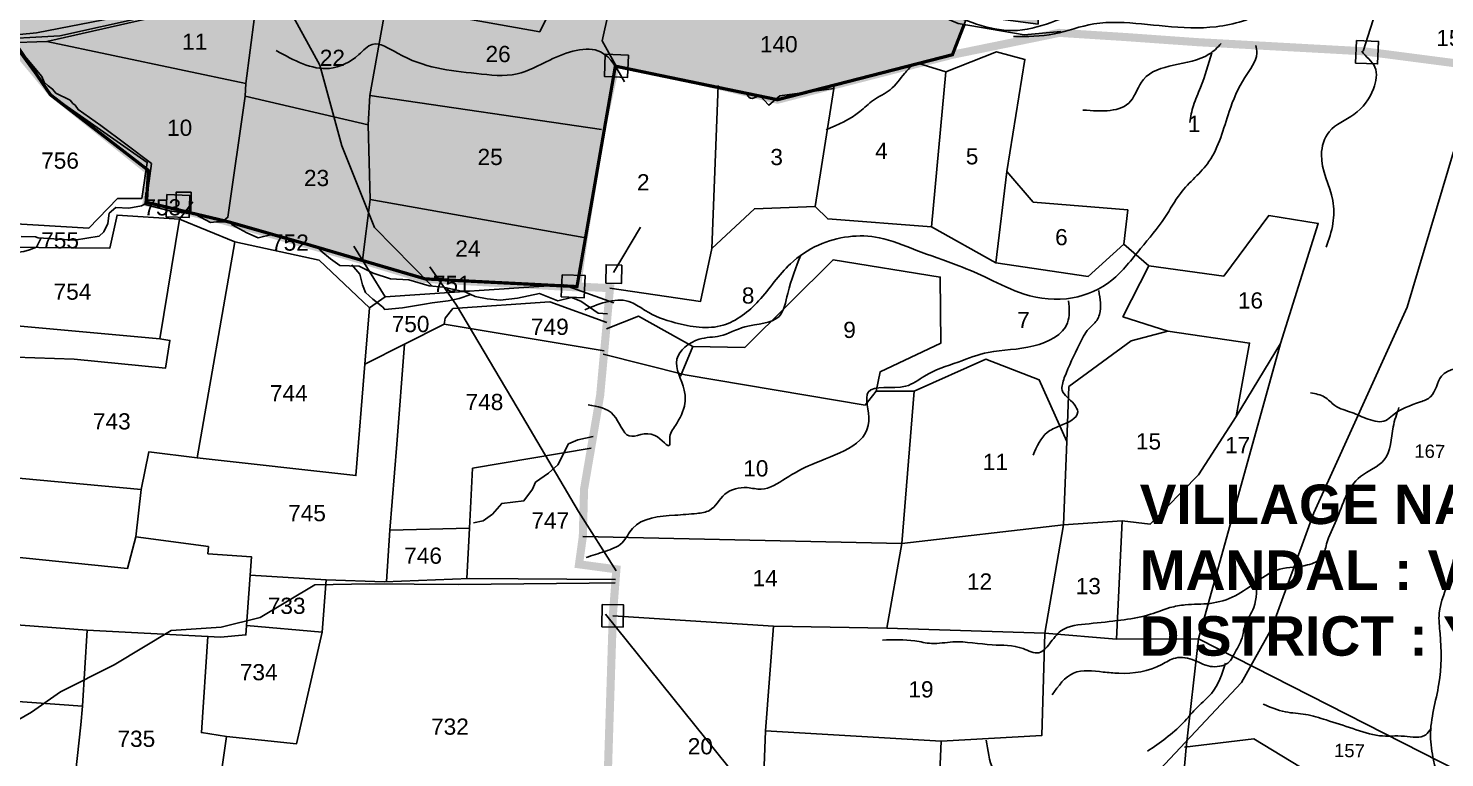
# Model space of a CAD drawing. Header units: inches. Extents: x 204181 to 273365, y 1587708 to 1600456.
# Drawn here: x 213162 to 214910, y 1595836 to 1596736 of the extents above; entities that cross this region are included whole.
import ezdxf
from ezdxf.enums import TextEntityAlignment as Align

# ---------------------------------------------------------------- set-up
doc = ezdxf.new("R2010")
doc.units = ezdxf.units.IN
doc.header["$LTSCALE"] = 15
doc.header["$MEASUREMENT"] = 0
doc.linetypes.add('HIDDEN2', pattern=[0.1875, 0.125, -0.0625])
for name, color, linetype in [('BOUNDRY STONES', 240, 'Continuous'), ('PLOT', 7, 'Continuous'), ('PLOT NOS', 7, 'Continuous'), ('PLOTS', 7, 'Continuous'), ('PLOTS NO', 7, 'Continuous'), ('ROADS', 1, 'Continuous'), ('STREAMS', 4, 'Continuous'), ('TEXT', 1, 'Continuous'), ('VILLAGE BOUNDRY', 5, 'Continuous'), ('WUA-16', 3, 'Continuous')]:
    doc.layers.add(name, color=color, linetype=linetype)
doc.styles.get("Standard").update_dxf_attribs({"font": 'arial.ttf'})

msp = doc.modelspace()

# ---------------------------------------------------------------- hatches: boundary and pattern name
at = {"layer": 'PLOTS NO', "true_color": 0x105689}
h = msp.add_hatch(color=146, dxfattribs=at)
h.dxf.hatch_style = 1
h.paths.add_polyline_path([(213134.9, 1596734), (213145.1, 1596831.7), (213163.7, 1596990.5), (213204.2, 1597259.3), (213231.5, 1597431.7), (213284.1, 1597827), (213287.3, 1597861.7), (213301.2, 1597902.3), (213402.2, 1597886), (213433.2, 1597827), (213432.1, 1597676.4), (213446.1, 1597700.2), (213509.2, 1597691.2), (213496.2, 1597793.6), (213571.5, 1597784.1), (213569.3, 1597727.8), (213630.5, 1597733), (213642.5, 1597769.1), (213677, 1597758), (213691, 1597823.3), (213686.3, 1597865.9), (213811.7, 1597967.2), (213959.4, 1598105.5), (214135.7, 1598134.3), (214212.8, 1598117.6), (214374.8, 1598191.4), (214416.9, 1598209.1), (214430.3, 1598230.6), (214527.7, 1598255.6), (214709.4, 1598405.4), (214806.2, 1598519.8), (214938.1, 1598579.2), (215175, 1598612.5), (215205.5, 1598439.7), (215247.1, 1598425), (215217, 1598282.1), (215258.2, 1598269.7), (215284.9, 1598361.5), (215362.9, 1598239.8), (215400.3, 1598165.7), (215449.3, 1598077.6), (215415.7, 1597979.6), (215400.6, 1597971.8), (215365.5, 1597871.8), (215421.9, 1597873), (215359.1, 1597813.3), (215350.3, 1597788.1), (215272.8, 1597740.5), (215248.2, 1597734.5), (215229.3, 1597731), (215211.3, 1597727.6), (215139.8, 1597713.8), (215075.7, 1597685), (215010.7, 1597656), (214902.8, 1597620.5), (214864.6, 1597596.5), (214822.2, 1597395.7), (214801, 1597278.7), (214757.5, 1597153.8), (214741.4, 1597155.1), (214744.5, 1597060.9), (214734.3, 1597023.5), (214714.2, 1596956), (214723.3, 1596871.3), (214656.7, 1596790.8), (214542.7, 1596785.9), (214452.1, 1596848.4), (214406.8, 1596818.6), (214408.1, 1596741.6), (214321.6, 1596753.1), (214316.9, 1596741.1), (214302.4, 1596703.8), (214086.5, 1596648.3), (213886.4, 1596689.7), (213839.1, 1596417.7), (213651.7, 1596427.2), (213505.4, 1596470.1), (213409, 1596497.6), (213307.9, 1596521.7), (213310.2, 1596561), (213189.3, 1596654.4)])

# ---------------------------------------------------------------- linework, layer by layer
at = {"layer": 'BOUNDRY STONES'}
for points in [[(214801.1, 1596721.3), (214828.3, 1596720.3), (214827.2, 1596692.5), (214800, 1596693.6)], [(213874, 1596704.4), (213902.5, 1596703.2), (213901.5, 1596675.9), (213872.9, 1596677)], [(213333, 1596531.2), (213361.5, 1596530.1), (213360.4, 1596502.8), (213331.9, 1596503.9)], [(213362.9, 1596534.2), (213344.6, 1596534.4), (213344.3, 1596511.7), (213362.6, 1596511.4)], [(213894.4, 1596444.3), (213875.1, 1596444.6), (213874.7, 1596422), (213894.1, 1596421.7)], [(213820.7, 1596432.4), (213849.2, 1596431.2), (213848.1, 1596403.9), (213819.6, 1596405.1)], [(213870.3, 1596025.5), (213896.4, 1596025), (213895.9, 1595997.5), (213869.8, 1595998)]]:
    msp.add_lwpolyline(points, close=True, dxfattribs=at)
msp.add_lwpolyline([(213884.1, 1596435), (213917.3, 1596491)], dxfattribs=at)
at = {"layer": 'PLOT'}
for points in [[(214260.9, 1596693.1), (214294.1, 1596682.5), (214356.8, 1596707.2), (214391.9, 1596698), (214369.6, 1596559.8), (214402.2, 1596521.9), (214518.8, 1596512.3), (214513.9, 1596470.2)], [(214276.7, 1596491.3), (214294.1, 1596682.5)], [(214013.3, 1596665.8), (214005.7, 1596464.9)], [(214064.6, 1596653.5), (214075.9, 1596641.4), (214089.6, 1596653.1), (214156, 1596662), (214156.2, 1596666.2)], [(214156, 1596662), (214133.2, 1596516.7)], [(214356, 1596447.2), (214369.6, 1596559.8)], [(213879.8, 1596415.8), (213991.5, 1596399.2), (214005.7, 1596464.9), (214058, 1596513.7), (214133.2, 1596516.7), (214148.6, 1596501.2), (214276.7, 1596491.3), (214356, 1596447.2), (214469.8, 1596430), (214513.9, 1596470.2), (214544.7, 1596443.2), (214637.3, 1596430.7), (214692.8, 1596505.4), (214753.8, 1596495.6), (214707.2, 1596347.4), (214605.9, 1595982.9), (214591, 1595848.9), (214579.7, 1595724.5)], [(213967, 1596307.2), (213982.2, 1596343.9), (214046.4, 1596342.7), (214155.1, 1596450.9), (214287.3, 1596429.4), (214288.1, 1596347.8), (214213.4, 1596312.7), (214208.4, 1596288.8)], [(214652.4, 1596257.6), (214669.1, 1596348), (214568.1, 1596362.6), (214512.9, 1596380.4), (214544.7, 1596443.2)], [(213982.2, 1596343.9), (213915.2, 1596381.2), (213875.5, 1596365.7)], [(213846.3, 1596109.3), (214239.8, 1596100.6), (214439.3, 1596123.6), (214511.7, 1596128.6), (214546.4, 1596124.5), (214606, 1596185.5), (214652.4, 1596257.6), (214707.2, 1596347.4)], [(214568.1, 1596362.6), (214522.8, 1596350.7), (214445.9, 1596294.3), (214443.6, 1596226.7), (214439.3, 1596123.6)], [(214255.4, 1596288.5), (214208.4, 1596288.8), (214194.6, 1596271.4), (213972.8, 1596308.8), (213871.4, 1596334.4)], [(214443.6, 1596226.7), (214409.6, 1596302.5), (214343.6, 1596328), (214255.4, 1596288.5), (214239.8, 1596100.6), (214221.3, 1595996.2)], [(214439.3, 1596123.6), (214416.4, 1595989.9), (214412.9, 1595863.8), (214288.5, 1595856.8), (214071.9, 1595869.5), (214081.7, 1595998.7)], [(214511.7, 1596128.6), (214504.9, 1595982.7)], [(213883.3, 1596011.4), (214081.7, 1595998.7), (214221.3, 1595996.2), (214416.4, 1595989.9), (214504.9, 1595982.7), (214605.9, 1595982.9), (214995.6, 1595784.9), (215072.7, 1595751.2), (215177, 1595774), (215170, 1595754.7), (215306.9, 1595693.5), (215303, 1595658.7), (215356.5, 1595615.6), (215426.5, 1595623.8), (215470.3, 1595621.3), (215444.9, 1595500.8), (215577.2, 1595495.1), (215590, 1595494.8), (215665.7, 1595481.8), (215682.3, 1595421.7), (215688.8, 1595353.2)], [(214071.9, 1595869.5), (214065.5, 1595707.8), (213873.4, 1595698.5)], [(214282, 1595704.8), (214288.5, 1595856.8)], [(214589, 1595849.2), (214674.5, 1595859.8), (214787.5, 1595791.1), (214762, 1595728.7), (214814.8, 1595719.5)]]:
    msp.add_lwpolyline(points, dxfattribs=at)
at = {"layer": 'PLOTS'}
for points in [[(214979.5, 1597638.7), (214864.6, 1597596.5), (214751, 1597539.2), (214552.4, 1597467.9), (214431.8, 1597421.3), (214270.3, 1597355.9), (214228.2, 1597337.3), (214162, 1597297.4), (214039.2, 1597228.5), (213986.5, 1597203.6), (213966, 1597195.3), (213894.4, 1597156), (213841.8, 1597125.9), (213807.4, 1597114), (213721.7, 1597078.1), (213666.6, 1597038.2), (213648.5, 1597022), (213531.7, 1596863), (213516, 1596847.2), (213463.9, 1596805.7), (213446.4, 1596792.2), (213410.2, 1596771.6), (213184.7, 1596720.2), (213135.9, 1596718.5)], [(214864.6, 1597596.5), (214822.2, 1597395.7), (214801, 1597278.7), (214757.5, 1597153.8), (214741.4, 1597155.1), (214744.5, 1597060.9), (214734.3, 1597023.5), (214714.2, 1596956), (214723.3, 1596871.3), (214656.7, 1596790.8), (214542.7, 1596785.9), (214452.1, 1596848.4), (214406.8, 1596818.6), (214408.1, 1596741.6), (214321.6, 1596753.1), (214302.4, 1596703.8)], [(215156.7, 1597125.4), (215087.7, 1597114.4), (214996, 1597049.6), (214935.2, 1597037.9), (214910.7, 1597009), (214887.2, 1596911.7), (214873.2, 1596888.3), (214796.2, 1596855.8), (214786.9, 1596799.7), (214827.3, 1596765), (214809.4, 1596708.1)], [(213167.1, 1597019.3), (213240.1, 1597012.6), (213310.9, 1597007.3), (213339, 1597004.6), (213348.9, 1596947.7), (213438.7, 1596932), (213428.9, 1596850.1), (213458.1, 1596810.8), (213538.7, 1596786.6), (213603.6, 1596765.6), (213793.2, 1596732.1), (213853, 1596854.7), (213694.3, 1596882), (213634.2, 1596907.8)], [(213869.4, 1596611.5), (213583.3, 1596653.4), (213603.6, 1596765.6), (213634.2, 1596907.8), (213648.5, 1597022)], [(213134.2, 1596727.3), (213172, 1596730.7), (213403.4, 1596776.1), (213458.1, 1596810.8), (213517.8, 1596867.1)], [(213893.1, 1596830.4), (213884.8, 1596787.4), (213870.3, 1596721.1), (213886.8, 1596691.5)], [(214436, 1596732.3), (214390.9, 1596728.5), (214309.5, 1596742.3), (214126.9, 1596820.2), (214004.3, 1596773.9), (213890.4, 1596817.2)], [(213446.4, 1596792.2), (213430.5, 1596668.4), (213429.4, 1596652.5), (213408.4, 1596503.2), (213403.2, 1596499.2)], [(213131.5, 1596466.5), (213133.2, 1596495.8), (213236.5, 1596489.9), (213271.9, 1596526.4), (213302, 1596526.6), (213308.7, 1596571), (213189.3, 1596654.4), (213135.3, 1596728.2), (213085.8, 1596733.1), (213046.7, 1596731.4), (213048.9, 1596680.1), (213141.2, 1596649.1), (213133.2, 1596495.8)], [(213430.5, 1596668.4), (213184.7, 1596720.2)], [(213429.4, 1596652.5), (213581.2, 1596617.3), (213583.3, 1596653.4)], [(213581.2, 1596617.3), (213583.8, 1596525), (213574.5, 1596450.3)], [(213416.9, 1596473.1), (213348.7, 1596501), (213364.9, 1596522.1)], [(213583.8, 1596525), (213847.5, 1596478.1)], [(213048.9, 1596420), (213078.4, 1596469.5), (213131.5, 1596466.5), (213262.7, 1596465.2), (213271.6, 1596506), (213348.7, 1596501)], [(213348.7, 1596501), (213324.4, 1596353.3), (213336.7, 1596351.3), (213331.1, 1596317), (213218.5, 1596328.1), (213145.9, 1596330.8), (213127.8, 1596183.4)], [(213583.1, 1596391.5), (213520.8, 1596450.4), (213416.9, 1596473.1), (213370.3, 1596206.3)], [(213602.4, 1596405.1), (213563.5, 1596467.7)], [(212847.8, 1596432.5), (212935, 1596427.1), (213063, 1596419.1), (213056.8, 1596377.6), (213324.4, 1596353.3)], [(213577.4, 1596321.9), (213583.1, 1596391.5), (213602.4, 1596405.1), (213822.5, 1596419.8), (213884.6, 1596397.8)], [(213675.3, 1596371.3), (213676.6, 1596378.6), (213685.9, 1596390.7), (213805.6, 1596398.8), (213875.9, 1596373.4)], [(213872.7, 1596338.3), (213675.3, 1596371.3), (213626.2, 1596346.8)], [(213301.4, 1596167.5), (213310.8, 1596213.8), (213370.3, 1596206.3), (213566.2, 1596184.4), (213577.4, 1596321.9), (213626.2, 1596346.8), (213616.6, 1596223.2), (213608.3, 1596117), (213603.9, 1596053.6)], [(212828.7, 1596215.7), (213127.8, 1596183.4), (213301.4, 1596167.5), (213294.5, 1596108.8)], [(213706.5, 1596119.7), (213710.3, 1596193.5), (213856.5, 1596218.3)], [(213703.2, 1596057.4), (213706.5, 1596119.7), (213608.3, 1596117)], [(212820.1, 1596117), (212809.4, 1596041.2), (212801, 1595994.3), (212787.9, 1595909.4), (212899.8, 1595881.2), (212888.4, 1595807.4), (212927.4, 1595803.7), (212993.5, 1595802.7), (213011.2, 1595809), (213144.8, 1595755.5), (213205.3, 1595738.5), (213215.6, 1595775), (213226.6, 1595877), (213229, 1595899.8), (213132, 1595906.9), (213023.7, 1595918.2), (212992.5, 1595927.7), (212906.6, 1595932.3), (212899.8, 1595881.2)], [(213435.8, 1596061.7), (213437.4, 1596084.3), (213383.6, 1596088.1), (213384.2, 1596096.9), (213294.5, 1596108.8), (213284.3, 1596069.7), (212820.1, 1596117)], [(213383.7, 1595986.1), (213399.1, 1595985.3), (213430.5, 1595987.9), (213435.8, 1596061.7), (213529.7, 1596056)], [(213391.1, 1595753.1), (213406.5, 1595862.4), (213492.8, 1595853.4), (213524.7, 1595991.2), (213529.7, 1596056), (213601.7, 1596053.5), (213706.6, 1596057.5), (213886.7, 1596056.1)], [(212906.6, 1595932.3), (212903.9, 1595977.7), (212917.9, 1596017.5), (213234.5, 1595993.7), (213229, 1595899.8)], [(213431.3, 1595999.3), (213524.7, 1595991.2)], [(213234.5, 1595993.6), (213383.7, 1595986.1), (213375.5, 1595867.4), (213406.5, 1595862.4)]]:
    msp.add_lwpolyline(points, dxfattribs=at)
at = {"layer": 'ROADS'}
for points in [[(213111.2, 1596722.3), (213201, 1596727.3), (213408.9, 1596773.6), (213472.5, 1596818.9), (213544.1, 1596886.3), (213610.2, 1596977), (213646.1, 1597025.9), (213707.6, 1597075.4), (213772.6, 1597105.4), (213818.5, 1597121.2), (213839.4, 1597127.9), (213908.3, 1597171.2), (213974.4, 1597203.8), (214072.7, 1597251.3), (214199.8, 1597325.7), (214258.7, 1597358.6), (214531.8, 1597465.2), (214601.8, 1597490.7), (214739.5, 1597538.3), (214824.1, 1597580.4), (214897.8, 1597613.6), (215050.5, 1597668.5)], [(213659.6, 1596419.1), (213589.3, 1596490.7), (213548.9, 1596591.3), (213521.9, 1596690.8), (213449.8, 1596822.4), (213370.8, 1596901.4), (213335.8, 1596968.4), (213325, 1597011.8), (213270.9, 1597065.4), (213169.9, 1597208.9)], [(214980.3, 1596685.8), (214920.7, 1596583.9), (214863.5, 1596392.5), (214748.4, 1596138.5), (214696.2, 1595995.5), (214659.1, 1595929.3), (214558.3, 1595821.8), (214467.8, 1595701.5), (214421.5, 1595618.3), (214374.9, 1595483.8), (214368.3, 1595426), (214374.1, 1595405.2), (214370.7, 1595254.4), (214379.2, 1595190.4), (214409.5, 1595037.6), (214426.4, 1594940.9), (214475.2, 1594821.9), (214564.6, 1594729.1), (214670.4, 1594614.2), (214772.4, 1594491.5), (214844, 1594414.7)], [(214368.3, 1595426), (214226, 1595582.1), (214149.2, 1595671.9), (213874.4, 1596013.3)]]:
    msp.add_lwpolyline(points, dxfattribs=at)
at = {"layer": 'ROADS', "color": 1}
for points in [[(213887.5, 1596067), (213840.9, 1596140.3), (213771.7, 1596257.5), (213690.5, 1596394.9), (213657.4, 1596441.9)], [(213065.3, 1595834.6), (213165.9, 1595892.4), (213201.7, 1595917.7), (213268, 1595951), (213338.1, 1595993.3), (213399.9, 1595997.3), (213448, 1596009.4), (213515.4, 1596049.6), (213583.4, 1596051), (213692.7, 1596050), (213854.3, 1596051.9), (213886.4, 1596052.3)]]:
    msp.add_lwpolyline(points, dxfattribs=at)
at = {"layer": 'STREAMS'}
for points in [[(213153.1, 1596479.6), (213170.8, 1596479.3), (213174.3, 1596477.7), (213219, 1596475), (213249.3, 1596480), (213255, 1596485.3), (213260.3, 1596495.4), (213261.7, 1596508.2), (213270, 1596515.5), (213286.2, 1596514.5), (213301.8, 1596517.4), (213306, 1596519.9), (213306.9, 1596532.4), (213309.8, 1596539.3), (213313.9, 1596569.4), (213282.4, 1596593.6), (213251.3, 1596616.6), (213223.4, 1596636.2), (213219.6, 1596641.6), (213216.8, 1596643.7), (213213.6, 1596647.6), (213196, 1596656.5), (213192, 1596661.5), (213186.4, 1596665.6), (213181.4, 1596669.8), (213178.6, 1596676.8), (213159.7, 1596699.6)], [(213306, 1596519), (213336.4, 1596511.3), (213368.1, 1596506.7), (213386.8, 1596496.9), (213394.3, 1596497.8), (213412.4, 1596497.5), (213413.4, 1596493.9), (213431.6, 1596484.1), (213445.5, 1596477.9), (213462.3, 1596481.8), (213478, 1596478.8), (213487.3, 1596474.5), (213499.6, 1596471.5), (213519.7, 1596466.5), (213523, 1596461.8), (213535, 1596452.1), (213546.5, 1596443.9), (213570.1, 1596443.1), (213587.4, 1596434.2), (213609, 1596427.2), (213631.5, 1596425.9), (213656.7, 1596418.8), (213674.3, 1596417), (213702.1, 1596410.9), (213713.6, 1596405.3), (213728.1, 1596402.7), (213744.3, 1596401), (213765.8, 1596403.5), (213792.8, 1596409), (213815.4, 1596400.2), (213832.2, 1596404.1), (213843.8, 1596399.8), (213865.3, 1596384.7), (213876.9, 1596384)], [(213096.8, 1596448), (213109.7, 1596455.8), (213124, 1596459), (213132, 1596456.3), (213139.9, 1596459), (213156.3, 1596461.1), (213163.6, 1596462.9), (213172, 1596466.4), (213177.6, 1596477.2)], [(213708, 1596407.9), (213693.7, 1596402.9), (213680.2, 1596400.3), (213660.5, 1596397.5), (213651, 1596396.1), (213623.7, 1596391.3), (213601.8, 1596389.6), (213599.2, 1596392.7), (213587.2, 1596402.2), (213578.3, 1596410.3), (213574.3, 1596419.9), (213571.1, 1596433.1), (213561.2, 1596444.4)], [(213711.3, 1596126), (213723.5, 1596128.7), (213734.9, 1596136.9), (213746.3, 1596150.1), (213773.5, 1596153.4), (213784.1, 1596167.9), (213788, 1596176.2), (213804, 1596187.6), (213815.5, 1596197.9), (213828.8, 1596223.5), (213840.1, 1596228.4), (213859, 1596232.8)]]:
    msp.add_lwpolyline(points, dxfattribs=at)
for points in [[(213646.7, 1596860.8), (213708.9, 1596866.8), (213752.3, 1596858.7), (213779.5, 1596892.6), (213815.5, 1596881.7), (213841.8, 1596855.8), (213880.1, 1596832.7), (213959, 1596797), (214006.1, 1596783.2), (214057, 1596810.3), (214093.7, 1596831.3), (214161.5, 1596818.3), (214208.1, 1596795.8), (214293.5, 1596756.8), (214382.8, 1596733.8), (214430.3, 1596745.9), (214479.5, 1596762.5), (214584.9, 1596762.8), (214648.1, 1596778.5), (214727, 1596849.2), (214769.2, 1596892.8), (214828.1, 1596900.1), (214857.4, 1596939.8), (214883.1, 1596997.4), (214942.3, 1597072), (215002.5, 1597081.4), (215067.1, 1597117.1), (215112.2, 1597139.1), (215171.1, 1597170.4), (215226.2, 1597187.3), (215279.5, 1597221.9), (215323.2, 1597270.4), (215397.8, 1597320.9), (215484.8, 1597366.8), (215552.8, 1597396.2), (215629.7, 1597452), (215684.8, 1597483.2), (215734.1, 1597506.9), (215810.2, 1597549.1), (215844.5, 1597586.9), (215904.1, 1597679.6), (215973.7, 1597780.7), (216002.7, 1597838.3), (216046, 1597920.8), (216072.9, 1597973.7), (216134, 1598045.5), (216152.5, 1598070), (216228, 1598107.5), (216307.9, 1598173.8), (216376.7, 1598240.9), (216439.1, 1598295.7), (216537.8, 1598305.2), (216658.5, 1598348.5), (216720.7, 1598397.9), (216747.7, 1598453.2), (216751.9, 1598497.2), (216788.9, 1598570.3), (216774.1, 1598626.2), (216792.2, 1598700.7), (216787.8, 1598736.8), (216829.3, 1598825.8), (216847.1, 1598902), (216853, 1598951.4), (216883.1, 1598987.5), (216903, 1599018.5), (216902.8, 1599070.6), (216925.7, 1599158.9)], [(215281.9, 1596703.8), (215289.2, 1596751.4), (215306.8, 1596789.3), (215319.2, 1596852.7), (215332.6, 1596872.2), (215332.3, 1596918), (215350.9, 1596971.5), (215353.5, 1597036.8), (215383.1, 1597087.7), (215385.2, 1597154), (215391.4, 1597182.7), (215394.5, 1597242.3), (215359.9, 1597242.1), (215311.5, 1597232.3), (215283.6, 1597199.3), (215216, 1597174.9), (215187.6, 1597162.4), (215150.9, 1597141.9), (215120.4, 1597125.9), (215086.5, 1597121.3), (215052.2, 1597092.6), (215007.8, 1597070.6), (214952.7, 1597048.1), (214905.4, 1597022.6), (214892.2, 1596986.1), (214881.5, 1596920.4), (214853.2, 1596890.7), (214783.9, 1596868.8), (214726.5, 1596782.3), (214691.5, 1596757.6), (214628, 1596738.4), (214564.9, 1596739), (214506.9, 1596743.7), (214476.9, 1596741.9), (214428.1, 1596729.5), (214377.6, 1596726.1)], [(213467.9, 1596709), (213533.6, 1596687), (213570, 1596704), (213586.5, 1596716.6), (213617.5, 1596705.7), (213715, 1596680.6), (213765.2, 1596680.1), (213805.5, 1596697.2), (213868.2, 1596707.4), (213897.7, 1596670.3)], [(214622.6, 1596706.3), (214608.5, 1596663.3), (214599.9, 1596641.2), (214595.2, 1596620.2)], [(214115.2, 1596456.5), (214099.1, 1596409.2), (214088.4, 1596380.9), (214046.4, 1596368), (214015.7, 1596356.9), (213989.8, 1596352.7), (213962.4, 1596328), (213971.4, 1596290), (213972.3, 1596273.9), (213960.5, 1596246.4), (213953.5, 1596230.2), (213953.4, 1596222), (213935.3, 1596234), (213903.6, 1596233.4), (213884.2, 1596259.2), (213852.8, 1596271.8)], [(213850.5, 1596083.5), (213873.7, 1596090.9), (213894.7, 1596101.5), (213907.6, 1596119.3), (213960, 1596135.6), (213987.1, 1596137.8), (214002.5, 1596141.5), (214021.7, 1596161.5), (214049.3, 1596169.6), (214066.5, 1596167.7), (214096.5, 1596180.9), (214129, 1596198.3), (214199.2, 1596251.8), (214198.6, 1596287.4), (214244.7, 1596294.8), (214268, 1596307.3), (214309.5, 1596324.6), (214346.6, 1596336.5), (214402.8, 1596344.4), (214444.5, 1596373.1), (214445.8, 1596400.1)], [(214482.9, 1596412.7), (214483.9, 1596383.3), (214480.6, 1596375.9), (214470.6, 1596365.5), (214459.3, 1596346.6), (214440.5, 1596305), (214437.9, 1596289.7), (214452.5, 1596272.6), (214457, 1596263.1), (214435.1, 1596245.9), (214419.3, 1596237.6), (214401.9, 1596209.7)], [(215011.3, 1596404.3), (214985.4, 1596363.1), (214971.8, 1596350), (214943.4, 1596323), (214906, 1596307), (214892.6, 1596281.8), (214879.9, 1596275.3), (214845.4, 1596258.7), (214837.4, 1596252.5), (214815.5, 1596254.1), (214795.2, 1596262.3), (214774.5, 1596271), (214761.7, 1596281.4), (214744.5, 1596286.4)], [(214344.2, 1595858.1), (214352.6, 1595821.4), (214367, 1595793.2), (214373.3, 1595769.2), (214373.6, 1595745.2), (214380.8, 1595732.1), (214400.3, 1595721.2), (214436.3, 1595712.7), (214499.8, 1595677.1), (214535.6, 1595660), (214566.7, 1595642.1), (214603.7, 1595625), (214658.5, 1595610.6), (214691.3, 1595599.8), (214762.7, 1595580.8), (214826.3, 1595575.7), (214848.4, 1595581.2), (214869.9, 1595598.8), (214884.1, 1595620.2), (214905.5, 1595654), (214916.2, 1595742.4), (214908, 1595788.8), (214896.2, 1595833.4), (214892.4, 1595863.3), (214902.7, 1595927.5), (214904.2, 1595989.5), (214903.1, 1596014.6), (214915.7, 1596057.2), (214921.7, 1596086.2), (214937, 1596149.5), (214958.1, 1596224.9), (214961.8, 1596258.6), (214978, 1596305.8), (214989, 1596323.7), (214993.6, 1596340.5), (214989.4, 1596371.6)], [(214853.4, 1596268.3), (214846.3, 1596244.5), (214835.4, 1596203.9), (214805.9, 1596183.2), (214776.2, 1596129.7), (214764.2, 1596100.1), (214758.4, 1596084.1), (214740.6, 1596074.2), (214706.3, 1596068.9), (214651.3, 1596036.1), (214620.5, 1596026.8), (214589.8, 1596025), (214570.9, 1596021.5), (214543.2, 1596012.2), (214510.1, 1596006.1), (214471.1, 1596001.7), (214436.3, 1595992.9), (214422.3, 1595977), (214409.1, 1595965.9), (214389.6, 1595971), (214351.5, 1595975.6), (214302.9, 1595979.2), (214276.5, 1595977.4), (214256.1, 1595980.5), (214216.1, 1595981.6)], [(214425.5, 1595913.8), (214451.9, 1595940.8), (214488.5, 1595942.1), (214507.7, 1595940.5), (214561, 1595951.4), (214577.6, 1595959.3), (214601.1, 1595956.5), (214615.2, 1595950.4), (214637.6, 1595950.7), (214643.5, 1595954.2), (214650, 1595964.3), (214659.8, 1595984.1), (214663.2, 1595999), (214668.9, 1596011), (214674.2, 1596021.5), (214676.9, 1596058)], [(214639.6, 1595953.1), (214622, 1595915.7), (214605.2, 1595899.1), (214586.8, 1595879), (214543.2, 1595844.3)], [(214893.2, 1595872.3), (214886.7, 1595864.7), (214860.2, 1595862.9), (214829.3, 1595863.5), (214796.7, 1595872.3), (214763.6, 1595882.9), (214738.3, 1595889.7), (214713.3, 1595892.9), (214685.7, 1595902.5)]]:
    msp.add_spline(points, degree=3, dxfattribs=at)
for points, knots in [([(214676.9, 1596715.4), (214677.7, 1596712.1), (214679.9, 1596698.1), (214658.8, 1596672.2), (214640.6, 1596628.5), (214627.3, 1596571.9), (214584.9, 1596539.1), (214563.4, 1596498.4), (214533.3, 1596464.1), (214502, 1596422.1), (214449.1, 1596398.4), (214393.3, 1596404.1), (214349.4, 1596426.8), (214305.4, 1596446.3), (214259.7, 1596460.8), (214204.4, 1596485.2), (214145.6, 1596477.4), (214095.4, 1596443.9), (214067.7, 1596400.1), (214019.6, 1596361.7), (213965.4, 1596369.9), (213928.6, 1596383.3), (213895.9, 1596408.1), (213868.8, 1596397.3), (213848.6, 1596389.2)], [7.609595, 7.609595, 7.609595, 7.609595, 8.828414, 12.885162, 18.569343, 26.724069, 33.154804, 37.485661, 43.452345, 49.911671, 56.405313, 63.724944, 69.613258, 74.473011, 81.389632, 87.204149, 96.441982, 101.554344, 108.913153, 115.418081, 122.681264, 127.54975, 129.966144, 137.095405, 137.095405, 137.095405, 137.095405]), ([(214634, 1596717.8), (214629.7, 1596712.5), (214612.9, 1596697.3), (214577.2, 1596692.4), (214535.7, 1596680.5), (214522.5, 1596631.6), (214486.9, 1596633.9), (214463.5, 1596635.5)], [7.697317, 7.697317, 7.697317, 7.697317, 10.14204, 15.774846, 20.793195, 24.576142, 31.891034, 31.891034, 31.891034, 31.891034]), ([(214807.5, 1596708.2), (214812.3, 1596701.5), (214829.1, 1596690.2), (214822.7, 1596655.9), (214801.2, 1596627.9), (214765.1, 1596614.6), (214751.9, 1596569.9), (214773.4, 1596534.5), (214773.5, 1596494.6), (214767, 1596476), (214763.6, 1596466.4)], [7.992921, 7.992921, 7.992921, 7.992921, 11.087637, 14.352051, 19.226442, 23.7951, 27.437141, 34.580085, 38.034494, 41.757345, 41.757345, 41.757345, 41.757345]), ([(214253.1, 1596691.1), (214249.8, 1596687.9), (214240.3, 1596678), (214228, 1596659.2), (214204.7, 1596649.4), (214182.7, 1596626.7), (214161.2, 1596617.4), (214146.6, 1596611.1)], [3.773754, 3.773754, 3.773754, 3.773754, 5.464991, 8.786758, 11.781458, 14.466376, 20.236826, 20.236826, 20.236826, 20.236826]), ([(214048.4, 1596657.4), (214049.5, 1596653.8), (214052.7, 1596647.7), (214059.6, 1596650.9), (214063.9, 1596653.7)], [6.929297, 6.929297, 6.929297, 6.929297, 8.294824, 9.967148, 9.967148, 9.967148, 9.967148]), ([(213795.2, 1594605.2), (213826.2, 1594609.4), (213863.2, 1594614.4), (213906.1, 1594609), (213926.6, 1594609.5), (213949, 1594623.8), (213972.7, 1594662.4), (214010, 1594715.8), (214052, 1594782), (214121.7, 1594791.4), (214161.6, 1594816), (214230.8, 1594842.1), (214304.8, 1594846.4), (214378.4, 1594849.2), (214415.4, 1594844.2), (214442.3, 1594852.8), (214458.8, 1594875.4), (214489.4, 1594887.7), (214511.5, 1594906.3), (214541.2, 1594929.9), (214541.9, 1594975.1), (214555.1, 1595031.5), (214492.7, 1595076.7), (214531.4, 1595121.4), (214539.1, 1595157.4), (214538, 1595190.4), (214542.4, 1595232.6), (214578.1, 1595264.9), (214592.8, 1595308.8), (214630, 1595335.1), (214654.3, 1595369.3), (214685.8, 1595389.1), (214713, 1595411.3), (214736.8, 1595441.7), (214765.2, 1595478.3), (214810.4, 1595504), (214848, 1595517.7), (214885.8, 1595541.1), (214915.1, 1595583.8), (214994.5, 1595626.5), (214952.6, 1595720.5), (214994.3, 1595783.3), (214999.4, 1595857.8), (214974.5, 1595939.1), (215022.8, 1596019), (215016.6, 1596112.9), (215093.6, 1596188.3), (215166.5, 1596260.3), (215207.3, 1596343.9), (215272.5, 1596402.4), (215322.5, 1596465.4), (215370.7, 1596531.6), (215378, 1596588.6), (215389.2, 1596621.7), (215395.5, 1596634.1)], [0, 0, 0, 0, 11.343226, 13.578884, 15.897655, 18.693406, 22.875501, 32.278521, 43.329517, 48.972384, 57.055818, 60.3688, 76.046906, 83.739384, 87.507941, 89.551284, 93.746121, 97.227608, 101.395096, 104.439315, 110.574309, 116.799379, 124.599403, 131.579649, 134.09699, 138.170599, 143.717576, 148.837834, 155.101492, 159.99166, 165.11173, 170.311016, 173.471623, 177.95004, 184.437079, 190.281314, 196.678631, 199.173714, 206.405437, 215.845506, 227.154813, 236.099471, 242.034644, 254.135265, 265.493983, 274.158709, 286.924904, 302.083551, 312.366101, 320.309248, 333.91792, 342.117427, 349.611389, 354.701978, 354.701978, 354.701978, 354.701978])]:
    msp.add_open_spline(points, degree=3, knots=knots, dxfattribs=at)
at = {"layer": 'VILLAGE BOUNDRY', "color": 5, "linetype": 'HIDDEN2', "ltscale": 20, "const_width": 10}
for points in [[(214991.4, 1596684.4), (214809.4, 1596708.1), (214603.5, 1596719.4), (214516.6, 1596725.6), (214434.2, 1596730.8), (214302.4, 1596703.8), (214086.5, 1596648.3), (213897.4, 1596693.5), (213886.8, 1596691.5), (213869.4, 1596611.5), (213847.5, 1596478.1), (213837.8, 1596416.8), (213649.8, 1596427.3), (213574.5, 1596450.3), (213403.2, 1596499.2), (213347, 1596513.5), (213307.9, 1596521.7), (213310.2, 1596561), (213190.9, 1596656.8), (213138.7, 1596719.6)], [(213138.7, 1596719.6), (213190.9, 1596656.8), (213310.2, 1596561), (213307.9, 1596521.7), (213347, 1596513.5), (213403.2, 1596499.2), (213574.5, 1596450.3), (213649.8, 1596427.3), (213837.8, 1596417.8), (213879.8, 1596415.8), (213867.7, 1596283.6), (213847.8, 1596167.7), (213846.3, 1596109.3), (213841.6, 1596075), (213887.7, 1596068.8), (213883.3, 1596011.4), (213873.4, 1595698.5)]]:
    msp.add_lwpolyline(points, dxfattribs=at)
at = {"layer": 'VILLAGE BOUNDRY', "linetype": 'HIDDEN2', "ltscale": 20, "const_width": 10}
msp.add_lwpolyline([(213873.4, 1595698.5), (213883.3, 1596011.4), (213887.7, 1596068.8), (213841.6, 1596075), (213846.3, 1596109.3), (213847.8, 1596167.7), (213867.7, 1596283.6), (213879.8, 1596415.8), (213839.1, 1596417.7), (213847.5, 1596478.1), (213869.4, 1596611.5), (213886.8, 1596691.5), (213897.4, 1596693.5), (214086.5, 1596648.3), (214302.4, 1596703.8), (214434.2, 1596730.8), (214516.6, 1596725.6), (214603.5, 1596719.4), (214809.4, 1596708.1), (214991.4, 1596684.4)], dxfattribs=at)
at = {"layer": 'WUA-16', "color": 17, "const_width": 4}
msp.add_lwpolyline([(214316.9, 1596741.1), (214302.4, 1596703.8), (214086.5, 1596648.3), (213886.4, 1596689.7), (213839.1, 1596417.7), (213651.7, 1596427.2), (213505.4, 1596470.1), (213409, 1596497.6), (213307.9, 1596521.7), (213310.2, 1596561), (213189.3, 1596654.4), (213134.9, 1596734)], dxfattribs=at)

# ---------------------------------------------------------------- texts
at = {"layer": 'PLOT NOS'}
for s, p in [('11', (213367.3, 1596719.9)), ('152', (214922.9, 1596724.5)), ('26', (213741.7, 1596704.7)), ('140', (214088.1, 1596716.8)), ('22', (213537.2, 1596700)), ('1', (214600.9, 1596618.5)), ('10', (213348.7, 1596613.7)), ('4', (214214.9, 1596585.2)), ('25', (213731.9, 1596577.7)), ('3', (214085.5, 1596577.6)), ('5', (214326.7, 1596578.5)), ('23', (213517.7, 1596551.7)), ('2', (213920.9, 1596546.4)), ('6', (214436.9, 1596478.7)), ('24', (213704.5, 1596464.7)), ('8', (214050.3, 1596406.7)), ('16', (214670.2, 1596400.6)), ('7', (214390.2, 1596376.5)), ('9', (214175.5, 1596364.3)), ('15', (214544.4, 1596226.7)), ('17', (214654.4, 1596222.1)), ('11', (214355.4, 1596201.4)), ('10', (214059.8, 1596193.4)), ('14', (214071.4, 1596058)), ('12', (214335.9, 1596053.8)), ('13', (214470.1, 1596048.1)), ('19', (214263.6, 1595920.7)), ('20', (213991.3, 1595850.5))]:
    msp.add_text(s, height=20, dxfattribs=at).set_placement(p, align=Align.MIDDLE_CENTER)
for s, p in [('756', (213177.8, 1596563.2)), ('753', (213304, 1596505.5)), ('755', (213177.9, 1596464.8)), ('752', (213461.5, 1596462)), ('754', (213193.2, 1596401.5)), ('751', (213661.2, 1596411)), ('750', (213610.4, 1596361.5)), ('749', (213782.3, 1596358.1)), ('744', (213460.1, 1596276.1)), ('748', (213701.6, 1596265.3)), ('743', (213241.7, 1596241.4)), ('745', (213482.6, 1596128.2)), ('747', (213782.8, 1596119.1)), ('746', (213625.8, 1596075.7)), ('733', (213457.5, 1596013.8)), ('734', (213423, 1595931.9)), ('732', (213659, 1595864.7)), ('735', (213272, 1595849.7))]:
    msp.add_text(s, height=20, dxfattribs=at).set_placement(p)
at = {"layer": 'PLOTS'}
for s, p in [('167', (214891.5, 1596214.5)), ('157', (214792.4, 1595845.1))]:
    msp.add_text(s, height=16.35, rotation=358.9548, dxfattribs=at).set_placement(p, align=Align.MIDDLE_CENTER)
at = {"layer": 'TEXT', "insert": (214533.5, 1596173.4), "char_height": 48.726, "width": 1304.003, "attachment_point": 1}
msp.add_mtext('\\pxql;{\\fArial|b1|i0|c0|p34;\\C1;VILLAGE NAME :\\C5; PERNAPADU\\P\\C1;MANDAL : \\C5;VEMULA\\P\\C1;DISTRICT : \\C5;YSR}', dxfattribs=at)

doc.saveas('drawing.dxf')
